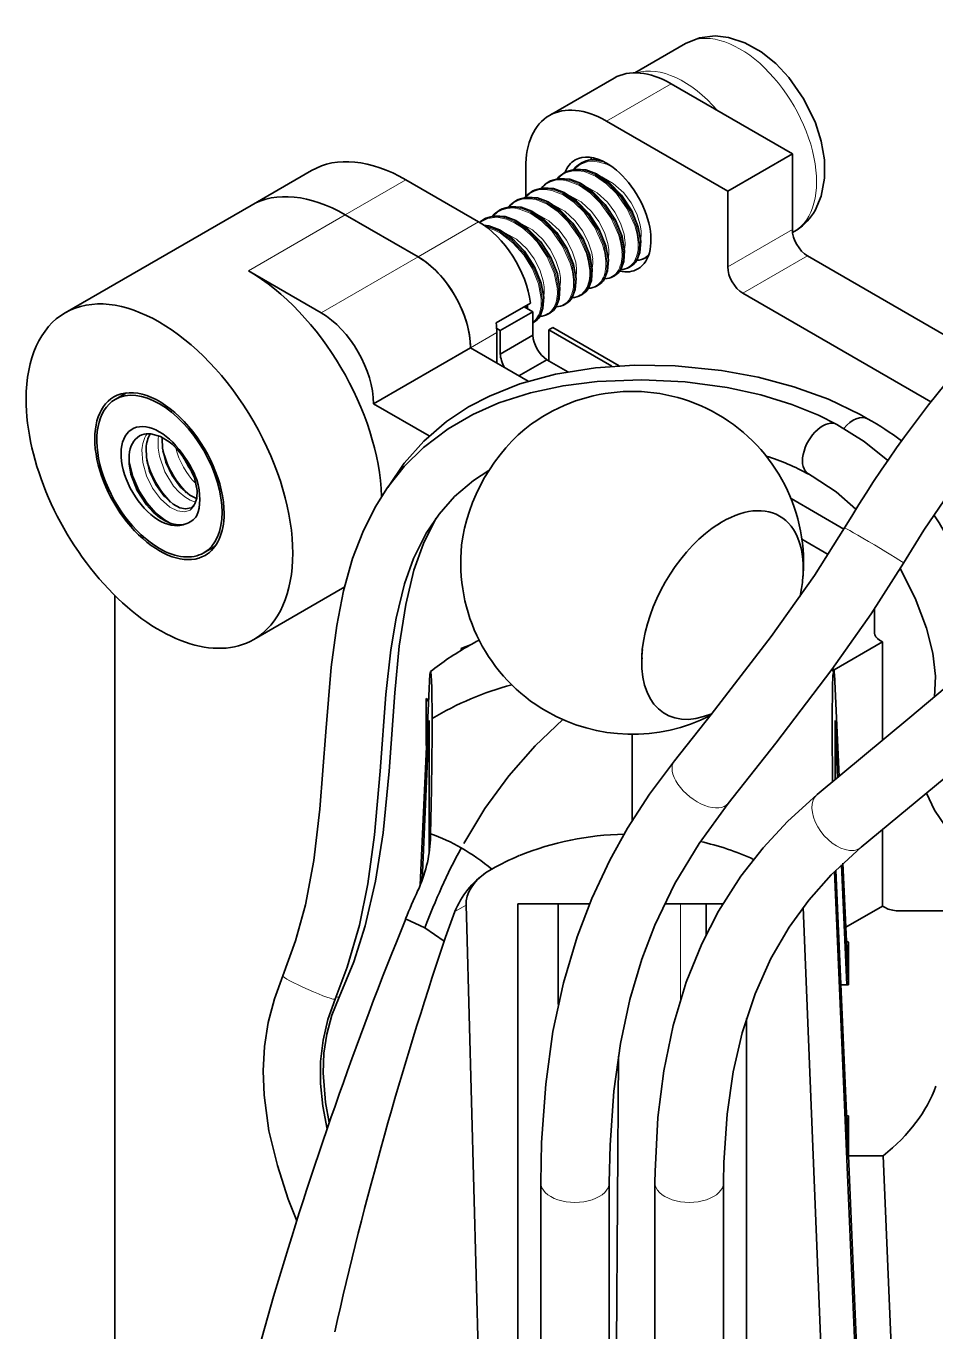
# Model space of a CAD drawing. Extents: x 370 to 946, y 143 to 764.
# Drawn here: x 697.12 to 713.04, y 655.75 to 678.6 of the extents above; entities that cross this region are included whole.
import ezdxf

# ---------------------------------------------------------------- set-up
doc = ezdxf.new("R2010")
doc.units = 0

msp = doc.modelspace()

# ---------------------------------------------------------------- linework, layer by layer
at = {"color": 7, "lineweight": 35, "ltscale": 0.025689}
msp.add_line((707.772, 677.781), (708.662, 678.295), dxfattribs=at)
at = {"color": 7, "lineweight": 35, "ltscale": 0.032659}
msp.add_line((707.41, 677.687), (706.279, 677.034), dxfattribs=at)
at = {"color": 7, "lineweight": 13, "ltscale": 0.032659}
msp.add_line((707.279, 676.935), (708.41, 677.588), dxfattribs=at)
at = {"color": 7, "lineweight": 35, "ltscale": 0.061238}
msp.add_line((708.41, 677.588), (710.531, 676.363), dxfattribs=at)
at = {"color": 7, "lineweight": 35, "ltscale": 0.061237}
msp.add_line((707.279, 676.935), (709.4, 675.71), dxfattribs=at)
at = {"color": 7, "lineweight": 35, "ltscale": 0.001445}
msp.add_line((707.026, 676.297), (706.987, 676.255), dxfattribs=at)
at = {"color": 7, "lineweight": 13, "ltscale": 0.001402}
msp.add_line((707.035, 676.296), (706.995, 676.256), dxfattribs=at)
at = {"color": 7, "lineweight": 35, "ltscale": 0.032661}
msp.add_line((709.4, 675.71), (710.531, 676.363), dxfattribs=at)
at = {"color": 7, "lineweight": 35, "ltscale": 0.03315}
for p, q in [((710.531, 676.363), (710.531, 675.037)), ((709.4, 675.71), (709.4, 674.384))]:
    msp.add_line(p, q, dxfattribs=at)
at = {"color": 7, "lineweight": 35, "ltscale": 0.030619}
msp.add_line((701.057, 675.459), (702.117, 676.071), dxfattribs=at)
at = {"color": 7, "lineweight": 35, "ltscale": 0.01265}
msp.add_line((705.865, 675.612), (705.865, 676.118), dxfattribs=at)
at = {"color": 7, "lineweight": 35, "ltscale": 0.000546216}
for p, q in [((706.822, 676.193), (706.841, 676.204)), ((707.68, 674.379), (707.699, 674.39))]:
    msp.add_line(p, q, dxfattribs=at)
at = {"color": 7, "lineweight": 13, "ltscale": 0.030619}
for p, q in [((702.707, 675.295), (703.768, 675.908)), ((703.98, 674.56), (705.04, 675.173))]:
    msp.add_line(p, q, dxfattribs=at)
at = {"color": 7, "lineweight": 35, "ltscale": 0.036742}
for p, q in [((705.04, 675.173), (703.768, 675.908)), ((702.707, 675.295), (703.98, 674.56)), ((703.98, 674.56), (702.707, 675.295))]:
    msp.add_line(p, q, dxfattribs=at)
at = {"color": 7, "lineweight": 35, "ltscale": 0.000547538}
for p, q in [((706.256, 675.866), (706.275, 675.877)), ((705.69, 675.54), (705.709, 675.55)), ((705.125, 675.213), (705.144, 675.224)), ((707.115, 674.052), (707.134, 674.063)), ((706.832, 673.889), (706.851, 673.9)), ((706.549, 673.726), (706.568, 673.737)), ((705.983, 673.399), (706.002, 673.41))]:
    msp.add_line(p, q, dxfattribs=at)
at = {"color": 7, "lineweight": 35, "ltscale": 0.0005483}
for p, q in [((706.539, 676.029), (706.558, 676.04)), ((705.973, 675.703), (705.992, 675.714)), ((705.408, 675.376), (705.427, 675.387)), ((707.397, 674.216), (707.416, 674.227)), ((706.266, 673.562), (706.285, 673.573))]:
    msp.add_line(p, q, dxfattribs=at)
at = {"color": 7, "lineweight": 35, "ltscale": 0.093897}
msp.add_line((701.057, 675.459), (697.804, 673.581), dxfattribs=at)
at = {"color": 7, "lineweight": 13, "ltscale": 0.04899}
msp.add_line((702.707, 675.295), (701.01, 674.315), dxfattribs=at)
at = {"color": 7, "lineweight": 13, "ltscale": 0.032661}
for p, q in [((709.4, 674.384), (710.531, 675.037)), ((709.666, 673.924), (710.797, 674.577))]:
    msp.add_line(p, q, dxfattribs=at)
at = {"color": 7, "lineweight": 35, "ltscale": 0.000793017}
msp.add_line((710.535, 674.988), (710.562, 675.004), dxfattribs=at)
at = {"color": 7, "lineweight": 13, "ltscale": 0.048989}
msp.add_line((703.98, 674.56), (702.283, 673.581), dxfattribs=at)
at = {"color": 7, "lineweight": 35, "ltscale": 0.00054698}
msp.add_line((707.963, 674.542), (707.982, 674.553), dxfattribs=at)
at = {"color": 7, "lineweight": 13, "ltscale": 0.000801983}
msp.add_line((707.982, 674.553), (708.009, 674.571), dxfattribs=at)
at = {"color": 7, "lineweight": 35, "ltscale": 0.000799475}
msp.add_line((708.009, 674.571), (707.982, 674.553), dxfattribs=at)
at = {"color": 7, "lineweight": 35, "ltscale": 0.082139}
msp.add_line((710.797, 674.577), (713.643, 672.934), dxfattribs=at)
at = {"color": 7, "lineweight": 35, "ltscale": 0.036743}
msp.add_line((702.283, 673.581), (701.01, 674.315), dxfattribs=at)
at = {"color": 7, "lineweight": 35, "ltscale": 0.094999}
msp.add_line((709.666, 673.924), (712.957, 672.024), dxfattribs=at)
at = {"color": 7, "lineweight": 35, "ltscale": 0.017351}
msp.add_line((705.949, 673.75), (705.348, 673.403), dxfattribs=at)
at = {"color": 7, "lineweight": 35, "ltscale": 0.016432}
for p, q in [((705.988, 673.597), (705.419, 673.269)), ((705.988, 673.189), (705.419, 672.86))]:
    msp.add_line(p, q, dxfattribs=at)
at = {"color": 7, "lineweight": 35, "ltscale": 0.004398}
msp.add_line((705.988, 673.597), (705.836, 673.685), dxfattribs=at)
at = {"color": 7, "lineweight": 13, "ltscale": 0.000595103}
msp.add_line((705.853, 673.67), (705.851, 673.694), dxfattribs=at)
at = {"color": 7, "lineweight": 13, "ltscale": 0.000768069}
msp.add_line((705.872, 673.674), (705.87, 673.705), dxfattribs=at)
at = {"color": 7, "lineweight": 13, "ltscale": 0.000271953}
msp.add_line((705.873, 673.663), (705.872, 673.674), dxfattribs=at)
at = {"color": 7, "lineweight": 13, "ltscale": 0.000812424}
msp.add_line((705.891, 673.683), (705.889, 673.716), dxfattribs=at)
at = {"color": 7, "lineweight": 13, "ltscale": 0.000765015}
msp.add_line((705.892, 673.653), (705.891, 673.683), dxfattribs=at)
at = {"color": 7, "lineweight": 13, "ltscale": 0.000343268}
msp.add_line((705.898, 673.721), (705.895, 673.708), dxfattribs=at)
at = {"color": 7, "lineweight": 35, "ltscale": 0.000680662}
msp.add_line((705.897, 673.692), (705.895, 673.719), dxfattribs=at)
at = {"color": 7, "lineweight": 35, "ltscale": 0.001099}
msp.add_line((705.897, 673.692), (705.898, 673.648), dxfattribs=at)
at = {"color": 7, "lineweight": 35, "ltscale": 0.010208}
for p, q in [((705.988, 673.597), (705.988, 673.189)), ((705.419, 673.269), (705.419, 672.86))]:
    msp.add_line(p, q, dxfattribs=at)
at = {"color": 7, "lineweight": 35, "ltscale": 0.002042}
msp.add_line((706.342, 673.323), (706.271, 673.282), dxfattribs=at)
at = {"color": 7, "lineweight": 35, "ltscale": 0.033433}
msp.add_line((706.342, 673.323), (707.5, 672.654), dxfattribs=at)
at = {"color": 7, "lineweight": 13, "ltscale": 0.013268}
msp.add_line((704.899, 672.968), (705.358, 673.234), dxfattribs=at)
at = {"color": 7, "lineweight": 35, "ltscale": 0.00181}
msp.add_line((705.419, 673.269), (705.357, 673.305), dxfattribs=at)
at = {"color": 7, "lineweight": 35, "ltscale": 0.013269}
msp.add_line((705.358, 672.703), (705.358, 673.234), dxfattribs=at)
at = {"color": 7, "lineweight": 35, "ltscale": 0.013544}
msp.add_line((706.271, 673.282), (706.271, 672.74), dxfattribs=at)
at = {"color": 7, "lineweight": 35, "ltscale": 0.031803}
msp.add_line((707.373, 672.646), (706.271, 673.282), dxfattribs=at)
at = {"color": 7, "lineweight": 35, "ltscale": 0.04899}
msp.add_line((704.899, 672.968), (703.202, 671.988), dxfattribs=at)
at = {"color": 7, "lineweight": 35, "ltscale": 0.029189}
msp.add_line((704.899, 672.968), (705.91, 672.385), dxfattribs=at)
at = {"color": 7, "lineweight": 35, "ltscale": 0.014102}
msp.add_line((706.236, 672.76), (705.747, 672.478), dxfattribs=at)
at = {"color": 7, "lineweight": 35, "ltscale": 0.010533}
msp.add_line((706.601, 672.55), (706.236, 672.76), dxfattribs=at)
at = {"color": 7, "lineweight": 35, "ltscale": 0.005728}
msp.add_line((698.878, 672.18), (698.679, 672.065), dxfattribs=at)
at = {"color": 7, "lineweight": 35, "ltscale": 0.028134}
msp.add_line((704.176, 671.426), (703.202, 671.988), dxfattribs=at)
at = {"color": 7, "lineweight": 35, "ltscale": 0.000548179}
msp.add_line((699.505, 671.402), (699.503, 671.38), dxfattribs=at)
at = {"color": 7, "lineweight": 35, "ltscale": 0.00050382}
msp.add_line((699.899, 671.047), (699.889, 671.029), dxfattribs=at)
at = {"color": 7, "lineweight": 35, "ltscale": 0.026706}
msp.add_line((711.434, 669.796), (710.509, 670.33), dxfattribs=at)
at = {"color": 7, "lineweight": 35, "ltscale": 0.005729}
msp.add_line((700.428, 669.495), (700.229, 669.381), dxfattribs=at)
at = {"color": 7, "lineweight": 35, "ltscale": 0.013304}
msp.add_line((710.699, 669.62), (711.159, 669.354), dxfattribs=at)
at = {"color": 7, "lineweight": 35, "ltscale": 0.044908}
msp.add_line((702.66, 668.763), (701.104, 667.865), dxfattribs=at)
at = {"color": 7, "lineweight": 35, "ltscale": 0.455643}
msp.add_line((698.676, 668.632), (698.676, 650.406), dxfattribs=at)
at = {"color": 7, "lineweight": 35, "ltscale": 0.010579}
msp.add_line((711.97, 667.978), (711.97, 668.401), dxfattribs=at)
at = {"color": 7, "lineweight": 35, "ltscale": 0.001546}
for p, q in [((712.111, 667.824), (712.058, 667.855)), ((712.165, 663.17), (712.111, 663.201))]:
    msp.add_line(p, q, dxfattribs=at)
at = {"color": 7, "lineweight": 35, "ltscale": 0.000861375}
msp.add_line((704.733, 667.675), (704.735, 667.71), dxfattribs=at)
at = {"color": 7, "lineweight": 35, "ltscale": 0.000837708}
msp.add_line((704.735, 667.676), (704.735, 667.71), dxfattribs=at)
at = {"color": 7, "lineweight": 35, "ltscale": 0.024494}
msp.add_line((712.111, 667.824), (711.263, 667.334), dxfattribs=at)
at = {"color": 7, "lineweight": 35, "ltscale": 0.043108}
msp.add_line((712.111, 667.824), (712.111, 666.1), dxfattribs=at)
at = {"color": 7, "lineweight": 35, "ltscale": 0.092337}
msp.add_line((704.186, 667.26), (704.02, 663.57), dxfattribs=at)
at = {"color": 7, "lineweight": 35, "ltscale": 0.001216}
msp.add_line((711.218, 667.333), (711.257, 667.303), dxfattribs=at)
at = {"color": 7, "lineweight": 35, "ltscale": 0.000877046}
msp.add_line((711.263, 667.334), (711.232, 667.352), dxfattribs=at)
at = {"color": 7, "lineweight": 35, "ltscale": 0.00114}
msp.add_line((711.263, 667.334), (711.263, 667.289), dxfattribs=at)
at = {"color": 7, "lineweight": 35, "ltscale": 0.044836}
msp.add_line((711.269, 667.26), (711.349, 665.469), dxfattribs=at)
at = {"color": 7, "lineweight": 35, "ltscale": 0.020413}
msp.add_line((704.12, 666.834), (704.12, 666.018), dxfattribs=at)
at = {"color": 7, "lineweight": 35, "ltscale": 0.001306}
msp.add_line((704.166, 666.808), (704.12, 666.834), dxfattribs=at)
at = {"color": 7, "lineweight": 35, "ltscale": 0.001737}
msp.add_line((704.12, 666.834), (704.164, 666.781), dxfattribs=at)
at = {"color": 7, "lineweight": 35, "ltscale": 0.06991}
msp.add_line((704.053, 663.654), (704.175, 666.448), dxfattribs=at)
at = {"color": 7, "lineweight": 35, "ltscale": 0.028867}
msp.add_line((704.175, 665.293), (704.175, 666.448), dxfattribs=at)
at = {"color": 7, "lineweight": 35, "ltscale": 0.025044}
msp.add_line((711.323, 665.447), (711.279, 666.448), dxfattribs=at)
at = {"color": 7, "lineweight": 35, "ltscale": 0.025929}
msp.add_line((711.279, 665.411), (711.279, 666.448), dxfattribs=at)
at = {"color": 7, "lineweight": 35, "ltscale": 0.000363201}
msp.add_line((704.12, 666.018), (704.13, 666.007), dxfattribs=at)
at = {"color": 7, "lineweight": 35, "ltscale": 0.037819}
msp.add_line((707.727, 666.207), (707.727, 664.694), dxfattribs=at)
at = {"color": 7, "lineweight": 35, "ltscale": 0.028868}
msp.add_line((704.175, 665.293), (704.175, 664.138), dxfattribs=at)
at = {"color": 7, "lineweight": 35, "ltscale": 0.012695}
msp.add_line((704.201, 664.465), (704.211, 664.973), dxfattribs=at)
at = {"color": 7, "lineweight": 35, "ltscale": 0.00269}
msp.add_line((704.199, 664.357), (704.201, 664.465), dxfattribs=at)
at = {"color": 7, "lineweight": 35, "ltscale": 0.033528}
msp.add_line((712.111, 664.542), (712.111, 663.201), dxfattribs=at)
at = {"color": 7, "lineweight": 35, "ltscale": 0.000199354}
msp.add_line((704.732, 664.212), (704.736, 664.219), dxfattribs=at)
at = {"color": 7, "lineweight": 35, "ltscale": 3.20798e-05}
msp.add_line((704.736, 664.219), (704.736, 664.22), dxfattribs=at)
at = {"color": 7, "lineweight": 35, "ltscale": 0.000244374}
msp.add_line((704.175, 664.129), (704.175, 664.138), dxfattribs=at)
at = {"color": 7, "lineweight": 35, "ltscale": 0.002695}
msp.add_line((705.179, 663.791), (705.272, 663.846), dxfattribs=at)
at = {"color": 7, "lineweight": 35, "ltscale": 0.351216}
msp.add_line((711.269, 663.805), (711.87, 649.769), dxfattribs=at)
at = {"color": 7, "lineweight": 35, "ltscale": 0.12649}
msp.add_line((711.515, 658.774), (711.293, 663.829), dxfattribs=at)
at = {"color": 7, "lineweight": 35, "ltscale": 0.052522}
msp.add_line((711.482, 661.824), (711.39, 663.923), dxfattribs=at)
at = {"color": 7, "lineweight": 35, "ltscale": 0.052723}
msp.add_line((711.417, 663.949), (711.512, 661.842), dxfattribs=at)
at = {"color": 7, "lineweight": 13, "ltscale": 0.005604}
msp.add_line((704.821, 663.216), (704.627, 663.104), dxfattribs=at)
at = {"color": 7, "lineweight": 35, "ltscale": 0.010007}
msp.add_line((704.821, 663.216), (704.832, 662.816), dxfattribs=at)
at = {"color": 7, "lineweight": 35, "ltscale": 0.345399}
msp.add_line((705.727, 649.426), (705.727, 663.242), dxfattribs=at)
at = {"color": 7, "lineweight": 35, "ltscale": 0.031357}
msp.add_line((706.982, 663.242), (705.727, 663.242), dxfattribs=at)
at = {"color": 7, "lineweight": 35, "ltscale": 0.044118}
msp.add_line((706.434, 661.478), (706.434, 663.242), dxfattribs=at)
msp.add_line((706.434, 661.478), (706.434, 663.242), dxfattribs=at)
at = {"color": 7, "lineweight": 35, "ltscale": 0.025514}
msp.add_line((708.296, 663.242), (709.316, 663.242), dxfattribs=at)
at = {"color": 7, "lineweight": 13, "ltscale": 0.042024}
msp.add_line((708.572, 663.242), (708.572, 661.561), dxfattribs=at)
at = {"color": 7, "lineweight": 35, "ltscale": 0.013647}
msp.add_line((709.02, 662.696), (709.02, 663.242), dxfattribs=at)
at = {"color": 7, "lineweight": 35, "ltscale": 0.344139}
msp.add_line((710.722, 663.181), (711.276, 649.426), dxfattribs=at)
at = {"color": 7, "lineweight": 35, "ltscale": 0.018579}
msp.add_line((712.111, 663.201), (711.468, 662.829), dxfattribs=at)
at = {"color": 7, "lineweight": 35, "ltscale": 0.03932}
msp.add_line((713.95, 663.119), (712.377, 663.119), dxfattribs=at)
at = {"color": 7, "lineweight": 35, "ltscale": 0.009303}
msp.add_line((703.763, 662.978), (704.101, 662.822), dxfattribs=at)
at = {"color": 7, "lineweight": 35, "ltscale": 0.010259}
msp.add_line((704.438, 662.589), (704.101, 662.822), dxfattribs=at)
at = {"color": 7, "lineweight": 35, "ltscale": 0.334861}
msp.add_line((704.832, 662.816), (705.199, 649.426), dxfattribs=at)
at = {"color": 7, "lineweight": 35, "ltscale": 0.000963922}
msp.add_line((711.479, 662.586), (711.512, 662.567), dxfattribs=at)
at = {"color": 7, "lineweight": 35, "ltscale": 0.001483}
msp.add_line((711.512, 662.507), (711.512, 662.567), dxfattribs=at)
at = {"color": 7, "lineweight": 35, "ltscale": 0.017084}
msp.add_line((711.512, 662.507), (711.512, 661.824), dxfattribs=at)
at = {"color": 7, "lineweight": 35, "ltscale": 0.003278}
msp.add_line((711.512, 661.824), (711.381, 661.824), dxfattribs=at)
at = {"color": 7, "lineweight": 35, "ltscale": 0.295248}
msp.add_line((709.727, 649.426), (709.727, 661.236), dxfattribs=at)
at = {"color": 7, "lineweight": 35, "ltscale": 0.126532}
msp.add_line((707.487, 660.575), (707.452, 655.514), dxfattribs=at)
at = {"color": 7, "lineweight": 35, "ltscale": 0.000761414}
msp.add_line((711.482, 659.529), (711.512, 659.529), dxfattribs=at)
at = {"color": 7, "lineweight": 35, "ltscale": 0.017433}
msp.add_line((711.512, 659.529), (711.512, 658.831), dxfattribs=at)
at = {"color": 7, "lineweight": 35, "ltscale": 0.015146}
msp.add_line((711.512, 658.831), (712.118, 658.831), dxfattribs=at)
at = {"color": 7, "lineweight": 35, "ltscale": 0.226738}
msp.add_line((711.512, 658.831), (711.9, 649.77), dxfattribs=at)
at = {"color": 7, "lineweight": 35, "ltscale": 0.226764}
msp.add_line((712.51, 649.769), (712.118, 658.831), dxfattribs=at)
at = {"color": 7, "lineweight": 35, "ltscale": 0.245966}
msp.add_line((706.127, 648.522), (706.127, 658.36), dxfattribs=at)
at = {"color": 7, "lineweight": 35, "ltscale": 0.245973}
msp.add_line((707.327, 648.522), (707.327, 658.361), dxfattribs=at)
at = {"color": 7, "lineweight": 35, "ltscale": 0.245967}
msp.add_line((708.127, 648.522), (708.127, 658.361), dxfattribs=at)
at = {"color": 7, "lineweight": 35, "ltscale": 0.245972}
msp.add_line((709.327, 648.522), (709.327, 658.361), dxfattribs=at)
at = {"color": 7, "lineweight": 35}
for points in [[(708.662, 678.295), (708.906, 678.394), (709.181, 678.427), (709.414, 678.401), (709.702, 678.307), (709.983, 678.149), (710.24, 677.943), (710.472, 677.697), (710.735, 677.321), (710.935, 676.908), (711.038, 676.585), (711.093, 676.259), (711.096, 675.936), (711.036, 675.62), (710.928, 675.373), (710.9, 675.327)], [(707.877, 674.835), (707.835, 675.077), (707.719, 675.367), (707.541, 675.64), (707.319, 675.869), (707.104, 676.012), (706.919, 676.081), (706.735, 676.096), (706.584, 676.054), (706.558, 676.04)], [(707.594, 674.672), (707.552, 674.914), (707.436, 675.203), (707.258, 675.477), (707.036, 675.706), (706.822, 675.848), (706.636, 675.918), (706.453, 675.932), (706.301, 675.891), (706.275, 675.877)], [(707.311, 674.509), (707.269, 674.751), (707.153, 675.04), (706.975, 675.314), (706.753, 675.542), (706.539, 675.685), (706.353, 675.755), (706.17, 675.769), (706.018, 675.727), (705.992, 675.714)], [(706.746, 674.182), (706.703, 674.424), (706.587, 674.713), (706.409, 674.987), (706.187, 675.216), (705.973, 675.359), (705.787, 675.428), (705.604, 675.442), (705.452, 675.401), (705.427, 675.387)], [(707.028, 674.345), (706.986, 674.587), (706.87, 674.877), (706.692, 675.151), (706.47, 675.379), (706.256, 675.522), (706.07, 675.591), (705.887, 675.606), (705.735, 675.564), (705.709, 675.55)], [(706.463, 674.019), (706.42, 674.261), (706.304, 674.55), (706.127, 674.824), (705.904, 675.052), (705.69, 675.195), (705.504, 675.265), (705.321, 675.279), (705.169, 675.238), (705.144, 675.224)], [(706.18, 673.856), (706.138, 674.098), (706.021, 674.387), (705.843, 674.661), (705.621, 674.89), (705.406, 675.033), (705.22, 675.102), (705.13, 675.116)], [(707.877, 674.835), (707.864, 674.639), (707.812, 674.504)], [(707.311, 674.509), (707.298, 674.313), (707.246, 674.177)], [(707.594, 674.672), (707.581, 674.476), (707.529, 674.34)], [(707.028, 674.345), (707.015, 674.149), (706.963, 674.014)], [(716.945, 674.303), (716.261, 673.758), (715.572, 673.136), (714.836, 672.384), (714.129, 671.568), (713.458, 670.696), (712.831, 669.775), (712.477, 669.203)], [(706.463, 674.019), (706.449, 673.823), (706.398, 673.687)], [(706.746, 674.182), (706.732, 673.986), (706.68, 673.85)], [(706.18, 673.856), (706.166, 673.66), (706.115, 673.524)], [(703.449, 670.527), (703.74, 670.953), (704.083, 671.337), (704.48, 671.678), (704.865, 671.933), (705.228, 672.124), (705.762, 672.337), (706.385, 672.507), (707.088, 672.62), (707.769, 672.665), (708.483, 672.652), (709.29, 672.57), (709.931, 672.453), (710.56, 672.286), (711.162, 672.069), (711.719, 671.801), (711.849, 671.726)], [(701.615, 661.978), (701.838, 662.59), (702.009, 663.222), (702.155, 663.999), (702.262, 664.898), (702.364, 666.248), (702.459, 667.382), (702.556, 668.112), (702.676, 668.714), (702.835, 669.28), (703.012, 669.743), (703.23, 670.179), (703.448, 670.525), (703.737, 670.89), (704.074, 671.223), (704.507, 671.553), (704.94, 671.804), (705.395, 672.004), (705.95, 672.182), (706.519, 672.305), (707.117, 672.38), (707.895, 672.41), (708.653, 672.373), (709.393, 672.273), (709.982, 672.144), (710.524, 671.978), (710.989, 671.791), (711.309, 671.629)], [(712.2, 670.995), (711.789, 671.328), (711.312, 671.628)], [(699.64, 671.311), (699.472, 671.418), (699.304, 671.465), (699.268, 671.466)], [(700.105, 670.33), (699.987, 670.39), (699.824, 670.532), (699.677, 670.733), (699.568, 670.968), (699.509, 671.21), (699.503, 671.38)], [(717.943, 671.305), (717.107, 670.453), (715.977, 669.397), (714.591, 668.18), (712.59, 666.497), (710.968, 665.152)], [(699.777, 669.87), (699.656, 669.894), (699.552, 669.939), (699.455, 670), (699.345, 670.092), (699.225, 670.223), (699.065, 670.472), (698.956, 670.757), (698.924, 670.935), (698.924, 671.089)], [(700.008, 670.171), (699.911, 670.149), (699.814, 670.169), (699.696, 670.231), (699.535, 670.375), (699.391, 670.575), (699.283, 670.808), (699.226, 671.049), (699.22, 671.217)], [(698.922, 670.971), (698.987, 670.719), (699.095, 670.473), (699.234, 670.255), (699.386, 670.083), (699.543, 669.957)], [(700.112, 670.471), (700.065, 670.691), (699.958, 670.924), (699.887, 671.032)], [(702.529, 661.573), (702.742, 662.134), (702.953, 662.864), (703.102, 663.591), (703.221, 664.449), (703.318, 665.562), (703.417, 666.903), (703.503, 667.685), (703.596, 668.239), (703.744, 668.837), (703.903, 669.282), (704.123, 669.727), (704.347, 670.059), (704.621, 670.368), (704.951, 670.644), (705.221, 670.819)], [(711.644, 670.143), (711.299, 670.448), (710.878, 670.723), (710.812, 670.761)], [(700.112, 670.471), (700.107, 670.337), (700.073, 670.24), (700.008, 670.171)], [(718.821, 670.486), (717.944, 669.593), (716.782, 668.506), (715.372, 667.269), (713.357, 665.574), (711.735, 664.229)], [(702.6, 661.607), (702.855, 662.226), (703.055, 662.854), (703.236, 663.635), (703.368, 664.479), (703.473, 665.56), (703.572, 666.934), (703.651, 667.747), (703.764, 668.475), (703.909, 669.077), (704.075, 669.546), (704.289, 669.981)], [(713.998, 667.675), (713.889, 668.183), (713.708, 668.727), (713.434, 669.331), (713.101, 669.908), (713.008, 670.047)], [(711.446, 669.816), (710.917, 668.985), (710.16, 667.919), (709.109, 666.551), (708.466, 665.74)], [(712.477, 669.203), (711.912, 668.314), (711.222, 667.338), (710.242, 666.051), (709.406, 664.993)], [(713.022, 666.856), (713.039, 667.221), (712.992, 667.625), (712.882, 668.064), (712.683, 668.586), (712.419, 669.105)], [(704.198, 667.303), (704.199, 667.303), (704.201, 667.303), (704.202, 667.301), (704.206, 667.29), (704.212, 667.242), (704.222, 667.033), (704.227, 666.483)], [(711.257, 667.303), (711.256, 667.303), (711.254, 667.303), (711.252, 667.301), (711.249, 667.29), (711.242, 667.242), (711.233, 667.033), (711.227, 666.483)], [(706.516, 666.464), (706.03, 666.003), (705.571, 665.479), (705.151, 664.905), (704.779, 664.297)], [(708.466, 665.74), (708.031, 665.156), (707.647, 664.563), (707.334, 664.003), (707.02, 663.335), (706.763, 662.661), (706.525, 661.86), (706.342, 661.004), (706.214, 660.087), (706.141, 659.063), (706.127, 658.361)], [(710.968, 665.152), (710.448, 664.681), (710.021, 664.222), (709.63, 663.722), (709.241, 663.114), (708.946, 662.541), (708.674, 661.869), (708.445, 661.11), (708.281, 660.319), (708.177, 659.503), (708.129, 658.555), (708.127, 658.361)], [(712.878, 665.177), (713.017, 664.88), (713.206, 664.605), (713.438, 664.371), (713.64, 664.229)], [(709.406, 664.993), (708.898, 664.296), (708.475, 663.593), (708.125, 662.866), (707.898, 662.273), (707.687, 661.563), (707.523, 660.797), (707.407, 659.962), (707.34, 659.016), (707.327, 658.361)], [(711.735, 664.229), (711.211, 663.746), (710.82, 663.306), (710.475, 662.832), (710.154, 662.281), (709.878, 661.665), (709.653, 660.983), (709.496, 660.3), (709.389, 659.561), (709.332, 658.714), (709.327, 658.361)], [(701.615, 661.978), (701.466, 661.577), (701.358, 661.164), (701.293, 660.742), (701.27, 660.317), (701.285, 659.892), (701.371, 659.268), (701.518, 658.661), (701.71, 658.074), (701.856, 657.694)], [(702.529, 661.573), (702.402, 661.218), (702.317, 660.854), (702.275, 660.48), (702.274, 660.094), (702.312, 659.699), (702.387, 659.298)], [(702.6, 661.607), (702.473, 661.29), (702.384, 660.961), (702.332, 660.625), (702.318, 660.282), (702.361, 659.761), (702.426, 659.412)], [(701.451, 656.368), (700.949, 654.583), (700.509, 652.813), (700.138, 651.095), (699.819, 649.326), (699.572, 647.588), (699.401, 645.884)]]:
    msp.add_lwpolyline(points, dxfattribs=at)
at = {"color": 7, "lineweight": 13}
for points in [[(707.833, 674.813), (707.814, 674.957), (707.775, 675.106), (707.643, 675.4), (707.453, 675.669), (707.279, 675.84), (707.088, 675.971), (706.889, 676.051), (706.777, 676.068), (706.67, 676.062), (706.581, 676.038), (706.502, 675.995), (706.429, 675.929)], [(707.852, 674.817), (707.801, 675.087), (707.687, 675.361), (707.522, 675.616), (707.315, 675.836), (707.079, 675.998), (706.957, 676.05), (706.835, 676.079), (706.678, 676.079), (706.539, 676.029)], [(707.871, 674.826), (707.821, 675.096), (707.707, 675.371), (707.541, 675.626), (707.334, 675.846), (707.099, 676.008), (706.976, 676.061), (706.854, 676.09), (706.697, 676.09), (706.558, 676.04)], [(707.405, 676.115), (707.277, 676.179), (707.149, 676.219), (707.042, 676.232), (706.941, 676.224), (706.816, 676.178), (706.712, 676.093)], [(707.55, 674.65), (707.531, 674.794), (707.492, 674.942), (707.36, 675.237), (707.17, 675.506), (706.996, 675.677), (706.805, 675.808), (706.606, 675.887), (706.494, 675.905), (706.387, 675.899), (706.298, 675.875), (706.219, 675.831), (706.147, 675.766)], [(707.569, 674.654), (707.518, 674.924), (707.404, 675.198), (707.239, 675.453), (707.032, 675.672), (706.797, 675.834), (706.674, 675.887), (706.552, 675.916), (706.395, 675.915), (706.256, 675.866)], [(707.588, 674.663), (707.538, 674.933), (707.424, 675.207), (707.259, 675.463), (707.052, 675.683), (706.816, 675.845), (706.693, 675.897), (706.572, 675.927), (706.414, 675.926), (706.275, 675.877)], [(707.196, 675.959), (707.398, 675.846), (707.579, 675.679), (707.709, 675.505), (707.808, 675.315), (707.87, 675.119), (707.885, 675.012)], [(707.267, 674.487), (707.248, 674.631), (707.209, 674.779), (707.077, 675.074), (706.887, 675.342), (706.714, 675.513), (706.522, 675.645), (706.323, 675.724), (706.211, 675.741), (706.104, 675.736), (706.016, 675.711), (705.936, 675.668), (705.864, 675.603)], [(707.286, 674.491), (707.236, 674.761), (707.121, 675.034), (706.956, 675.29), (706.749, 675.509), (706.514, 675.671), (706.391, 675.723), (706.269, 675.753), (706.112, 675.752), (705.973, 675.703)], [(707.305, 674.5), (707.255, 674.77), (707.141, 675.044), (706.976, 675.3), (706.769, 675.519), (706.533, 675.682), (706.411, 675.734), (706.289, 675.764), (706.132, 675.763), (705.992, 675.714)], [(706.63, 675.632), (706.833, 675.52), (707.014, 675.352), (707.143, 675.178), (707.242, 674.988), (707.304, 674.792), (707.32, 674.686)], [(706.913, 675.796), (707.116, 675.683), (707.296, 675.516), (707.426, 675.342), (707.525, 675.151), (707.587, 674.956), (707.602, 674.849)], [(706.701, 674.16), (706.682, 674.304), (706.643, 674.452), (706.511, 674.747), (706.321, 675.016), (706.148, 675.187), (705.956, 675.318), (705.758, 675.397), (705.645, 675.415), (705.538, 675.409), (705.45, 675.385), (705.37, 675.341), (705.298, 675.276)], [(706.721, 674.164), (706.67, 674.434), (706.556, 674.708), (706.39, 674.963), (706.183, 675.182), (705.948, 675.344), (705.826, 675.397), (705.704, 675.426), (705.547, 675.426), (705.408, 675.376)], [(706.74, 674.173), (706.689, 674.443), (706.576, 674.717), (706.41, 674.973), (706.203, 675.193), (705.968, 675.355), (705.845, 675.408), (705.723, 675.437), (705.566, 675.436), (705.427, 675.387)], [(706.984, 674.323), (706.965, 674.467), (706.926, 674.616), (706.794, 674.91), (706.604, 675.179), (706.431, 675.35), (706.239, 675.482), (706.04, 675.561), (705.928, 675.578), (705.821, 675.573), (705.733, 675.548), (705.653, 675.505), (705.581, 675.439)], [(707.003, 674.327), (706.953, 674.597), (706.839, 674.871), (706.673, 675.126), (706.466, 675.346), (706.231, 675.508), (706.108, 675.56), (705.987, 675.589), (705.83, 675.589), (705.69, 675.54)], [(707.023, 674.337), (706.972, 674.607), (706.858, 674.881), (706.693, 675.136), (706.486, 675.356), (706.25, 675.518), (706.128, 675.571), (706.006, 675.6), (705.849, 675.6), (705.709, 675.55)], [(706.347, 675.469), (706.55, 675.357), (706.731, 675.189), (706.86, 675.015), (706.96, 674.825), (707.021, 674.629), (707.037, 674.522)], [(706.419, 673.997), (706.364, 674.277), (706.242, 674.56), (706.065, 674.821), (705.943, 674.954), (705.809, 675.068), (705.671, 675.156), (705.53, 675.218), (705.358, 675.252), (705.199, 675.233), (705.063, 675.159)], [(706.438, 674.001), (706.387, 674.271), (706.273, 674.545), (706.107, 674.8), (705.901, 675.019), (705.665, 675.181), (705.543, 675.233), (705.421, 675.263), (705.264, 675.262), (705.125, 675.213)], [(706.457, 674.01), (706.407, 674.28), (706.293, 674.554), (706.127, 674.81), (705.92, 675.029), (705.685, 675.192), (705.562, 675.244), (705.44, 675.274), (705.283, 675.273), (705.144, 675.224)], [(706.064, 675.306), (706.267, 675.193), (706.448, 675.026), (706.578, 674.852), (706.677, 674.661), (706.739, 674.466), (706.754, 674.359)], [(706.174, 673.847), (706.122, 674.123), (706.003, 674.404), (705.831, 674.664), (705.661, 674.845), (705.472, 674.989), (705.271, 675.084), (705.134, 675.113)], [(706.155, 673.838), (706.105, 674.105), (705.993, 674.376), (705.83, 674.63), (705.628, 674.847), (705.398, 675.01), (705.278, 675.064), (705.158, 675.096)], [(706.136, 673.834), (706.089, 674.089), (705.984, 674.349), (705.832, 674.594), (705.641, 674.808), (705.423, 674.974), (705.307, 675.032), (705.192, 675.071)], [(705.499, 674.979), (705.701, 674.867), (705.882, 674.699), (706.012, 674.525), (706.111, 674.335), (706.173, 674.139), (706.188, 674.033)], [(705.782, 675.143), (705.984, 675.03), (706.165, 674.862), (706.295, 674.689), (706.394, 674.498), (706.456, 674.302), (706.471, 674.196)], [(699.43, 671.349), (699.432, 671.213), (699.454, 671.073), (699.55, 670.798), (699.703, 670.55), (699.797, 670.445), (699.899, 670.359), (699.993, 670.303), (700.088, 670.269)], [(699.148, 671.186), (699.161, 670.96), (699.226, 670.731), (699.332, 670.515), (699.472, 670.325), (699.638, 670.181), (699.771, 670.115), (699.899, 670.098), (699.993, 670.13), (700.064, 670.201), (700.107, 670.318), (700.114, 670.464)], [(700.114, 670.464), (700.095, 670.591), (700.055, 670.72), (699.928, 670.972), (699.889, 671.029)]]:
    msp.add_lwpolyline(points, dxfattribs=at)
at = {"color": 7, "lineweight": 35}
for centre, radius, start, end in [((707.037, 675.824), 0.427, 120.2348, 141.2202), ((707.068, 675.782), 0.48, 76.4763, 118.2665), ((706.471, 675.497), 0.427, 120.2348, 141.2202), ((706.754, 675.661), 0.427, 120.2348, 141.2202), ((706.188, 675.334), 0.427, 120.2348, 141.2202), ((705.905, 675.171), 0.427, 120.2348, 141.2202), ((705.335, 674.851), 0.419, 120.1131, 131.6927), ((705.622, 675.008), 0.427, 120.2348, 141.2202), ((710.06, 675.866), 0.999, 300.2171, 327.2879), ((707.54, 674.66), 0.314, 300.6018, 330.1465), ((707.81, 674.813), 0.311, 270.1219, 299.4702), ((707.257, 674.497), 0.314, 300.6018, 330.1465), ((707.527, 674.65), 0.311, 270.1219, 299.4702), ((706.691, 674.17), 0.314, 300.6018, 330.1465), ((706.962, 674.323), 0.311, 270.1219, 299.4702), ((706.974, 674.333), 0.314, 300.6018, 330.1465), ((707.244, 674.487), 0.311, 270.1219, 299.4702), ((706.408, 674.007), 0.314, 300.6018, 330.1465), ((706.679, 674.16), 0.311, 270.1219, 299.4702), ((706.113, 673.833), 0.311, 270.1219, 299.4702), ((706.125, 673.843), 0.314, 300.6018, 330.1465), ((706.396, 673.997), 0.311, 270.1219, 299.4702), ((705.843, 673.68), 0.314, 300.6018, 330.1465), ((707.727, 669.206), 3, 60.0035, 125.9062), ((707.727, 669.206), 3, 354.0915, 60.0035), ((709.585, 667.597), 4.709, 52.6286, 61.2893), ((699.265, 671.138), 0.328, 89.5271, 118.7839), ((699.732, 671.199), 0.511, 148.5191, 177.9859), ((698.839, 670.358), 1.246, 32.5626, 49.9278), ((701.137, 671.595), 1.677, 194.777, 223.9595), ((698.554, 670.076), 1.659, 20.5394, 35.8002), ((708.776, 666.993), 4.283, 61.5805, 72.3673), ((700.854, 671.432), 1.677, 194.777, 223.9595), ((701.108, 671.575), 1.334, 204.5379, 215.4473), ((699.977, 670.612), 0.786, 236.4574, 246.377), ((699.824, 670.21), 0.334, 283.1236, 328.0251), ((709.658, 669.114), 0.874, 116.3246, 127.1782), ((699.799, 670.208), 0.338, 266.232, 287.2401), ((707.727, 669.206), 3, 174.0915, 240), ((707.609, 662.963), 5.52, 117.6242, 119.9952), ((707.571, 663.026), 5.447, 119.98, 128.2609), ((708.773, 667.58), 0.874, 172.8271, 183.6838), ((704.298, 667.254), 0.112, 153.7774, 176.6884), ((711.157, 667.254), 0.112, 3.3116, 26.2226), ((707.033, 661.775), 5.481, 104.9426, 120.797), ((617.876, 666.661), 86.351, 358.87963, 359.88166), ((707.727, 669.206), 3, 240.0002, 297.1893), ((788.261, 666.607), 77.034, 180.09222, 180.91581), ((703.214, 661.6), 3.03, 59.8354, 70.9959), ((707.685, 659.322), 5.138, 91.0991, 112.0813), ((701.731, 664.504), 2.472, 335.4664, 356.6014), ((714.437, 658.963), 11.033, 151.5943, 159.5258), ((702.669, 660.69), 4.091, 50.488, 59.6413), ((707.868, 659.644), 4.803, 65.5964, 77.3495), ((707.481, 659.955), 4.475, 112.7186, 119.583), ((706.03, 662.542), 1.512, 124.2796, 158.1907), ((713.834, 658.904), 10.864, 155.1056, 157.9755), ((714.161, 659.324), 10.256, 158.3729, 161.439), ((770.53, 635.899), 72.048, 157.92348, 163.49481), ((769.991, 640.52), 69.167, 161.39371, 167.27967)]:
    msp.add_arc(centre, radius, start, end, dxfattribs=at)
at = {"color": 7, "lineweight": 13}
for centre, radius, start, end in [((707.064, 675.781), 0.478, 73.8155, 117.9028), ((707.336, 674.964), 0.551, 348.1309, 4.9951), ((707.053, 674.801), 0.551, 348.1309, 4.9951), ((707.259, 674.753), 0.576, 332.5506, 6.0182), ((706.487, 674.474), 0.551, 348.1309, 4.9951), ((706.77, 674.638), 0.551, 348.1309, 4.9951), ((706.976, 674.59), 0.576, 332.5506, 6.0182), ((707.52, 674.629), 0.286, 272.0565, 330.5336), ((707.527, 674.638), 0.3, 300.627, 330.1527), ((707.546, 674.648), 0.301, 300.6272, 330.1518), ((707.804, 674.789), 0.283, 271.8308, 320.4249), ((707.823, 674.785), 0.28, 300.043, 312.3311), ((706.204, 674.311), 0.551, 348.1309, 4.9951), ((707.237, 674.465), 0.286, 272.0565, 330.5336), ((707.244, 674.474), 0.3, 300.627, 330.1527), ((707.263, 674.485), 0.301, 300.6272, 330.1518), ((705.639, 673.984), 0.551, 348.1309, 4.9951), ((705.877, 673.95), 0.582, 332.5918, 5.9028), ((705.922, 674.148), 0.551, 348.1309, 4.9951), ((706.127, 674.1), 0.576, 332.5506, 6.0182), ((706.698, 674.159), 0.301, 300.6272, 330.1518), ((706.954, 674.302), 0.286, 272.0565, 330.5336), ((706.962, 674.311), 0.3, 300.627, 330.1527), ((706.981, 674.322), 0.301, 300.6272, 330.1518), ((705.845, 673.936), 0.576, 332.5506, 6.0182), ((706.389, 673.975), 0.286, 272.0565, 330.5336), ((706.396, 673.984), 0.3, 300.627, 330.1527), ((706.415, 673.995), 0.301, 300.6272, 330.1518), ((706.672, 674.139), 0.286, 272.0565, 330.5336), ((706.679, 674.148), 0.3, 300.627, 330.1527), ((706.106, 673.812), 0.286, 272.0565, 330.5336), ((706.113, 673.821), 0.3, 300.627, 330.1527), ((706.132, 673.832), 0.301, 300.6272, 330.1518), ((705.829, 673.659), 0.302, 301.8174, 330.1027), ((705.809, 673.661), 0.304, 306.1078, 329.8362), ((705.849, 673.669), 0.301, 300.6272, 330.1518), ((699.692, 671.168), 0.544, 146.8491, 178.1308), ((700.139, 671.302), 0.71, 169.5432, 176.2399), ((701.01, 671.522), 1.305, 193.5297, 225.2826), ((711.569, 664.445), 0.273, 261.8916, 307.4495)]:
    msp.add_arc(centre, radius, start, end, dxfattribs=at)
for centre, major_axis, ratio, start_param, end_param in [((709.612, 676.649), (0.95, -1.645), 0.57735, 6.283156, 9.424749), ((708.622, 676.078), (0.95, -1.645), 0.57735, 1.893239, 3.010961), ((707.379, 675.231), (0.558, -0.962), 0.596661, 2.488896, 3.140423), ((707.223, 675.162), (0.459, -0.782), 0.553258, 0.296156, 0.824533), ((707.24, 675.174), (0.46, -0.783), 0.5529, 0.295492, 0.820919), ((706.645, 674.828), (0.454, -0.773), 0.553018, 0.295116, 0.823806), ((706.657, 674.835), (0.459, -0.782), 0.553258, 0.296156, 0.824533), ((706.675, 674.847), (0.46, -0.783), 0.5529, 0.295492, 0.820919), ((706.94, 674.998), (0.459, -0.782), 0.553258, 0.296156, 0.824533), ((706.958, 675.011), (0.46, -0.783), 0.5529, 0.295492, 0.820919), ((706.362, 674.665), (0.454, -0.773), 0.553018, 0.295116, 0.823806), ((706.374, 674.672), (0.459, -0.782), 0.553258, 0.296156, 0.824533), ((706.392, 674.684), (0.46, -0.783), 0.5529, 0.295492, 0.820918), ((706.091, 674.509), (0.459, -0.782), 0.553258, 0.296156, 0.824533), ((706.109, 674.521), (0.46, -0.783), 0.5529, 0.295492, 0.820918), ((705.514, 674.175), (0.454, -0.773), 0.553018, 0.295116, 0.823806), ((705.526, 674.182), (0.459, -0.782), 0.553258, 0.296156, 0.824533), ((705.543, 674.194), (0.46, -0.783), 0.5529, 0.295492, 0.820919), ((705.809, 674.345), (0.459, -0.782), 0.553258, 0.296157, 0.824533), ((711.962, 669.51), (0.516, -0.307), 0.018643, 0.000091, 3.141683), ((708.936, 665.367), (0.47, -0.373), 0.537987, 3.141591, 6.283184), ((711.351, 664.69), (0.384, -0.461), 0.611676, 3.141593, 5.733517), ((702.072, 661.775), (0.457, -0.203), 0.076329, 3.143167, 6.284549), ((702.143, 661.81), (0.457, -0.203), 0.076329, 5.822423, 6.281956), ((706.727, 658.361), (0.6, 0), 0.57735, 3.141896, 6.283489), ((708.727, 658.361), (0.6, 0), 0.57735, 3.141816, 6.283409)]:
    msp.add_ellipse(centre, major_axis=major_axis, ratio=ratio, start_param=start_param, end_param=end_param, dxfattribs=at)
at = {"color": 7, "lineweight": 35}
for centre, major_axis, ratio, start_param, end_param in [((708.41, 675.955), (1, -1.732), 0.57735, 2.356194, 3.141593), ((707.279, 675.302), (1, -1.732), 0.57735, 3.141593, 3.926991), ((707.279, 675.302), (1, -1.732), 0.57735, 2.356194, 3.141593), ((703.768, 673.213), (1.65, -2.858), 0.57735, 2.356195, 3.141593), ((707.279, 675.302), (0.55, -0.953), 0.57735, 2.356194, 3.141593), ((707.279, 675.302), (0.55, -0.953), 0.57735, 3.141593, 3.571295), ((707.279, 675.302), (0.55, -0.953), 0.57735, 0, 2.356194), ((702.707, 672.601), (1.65, -2.858), 0.57735, 2.356194, 3.141593), ((702.707, 672.601), (1.65, -2.858), 0.57735, 2.356195, 3.141593), ((705.04, 674.111), (0.65, -1.126), 0.57735, 0.939858, 2.356195), ((717.639, 665.881), (-6.233, -10.848), 0.586107, 4.076258, 4.686251), ((710.797, 674.884), (0.188, -0.326), 0.57735, 3.926991, 5.497787), ((703.98, 673.499), (-0.65, 1.126), 0.57735, 3.926991, 5.497787), ((703.98, 673.499), (0.65, -1.126), 0.57735, 0.785398, 2.356195), ((701.01, 671.621), (-1.65, 2.858), 0.57735, 3.961245, 5.497787), ((707.279, 675.302), (0.55, -0.953), 0.57735, 5.799017, 6.283185), ((709.666, 674.231), (0.188, -0.326), 0.57735, 3.926991, 5.497787), ((699.454, 670.723), (-1.65, 2.858), 0.57735, 3.141593, 6.283185), ((699.454, 670.723), (-1.65, 2.858), 0.57735, 6.283185, 7.068583), ((702.283, 672.519), (-0.65, 1.126), 0.57735, 3.926991, 5.497787), ((704.439, 673.764), (0.65, -1.126), 0.57735, 0.785398, 0.939858), ((706.254, 673.056), (0.188, -0.326), 0.57735, 3.993806, 5.431213), ((705.684, 672.728), (0.188, -0.326), 0.57735, 3.993806, 4.693826), ((699.454, 670.723), (-0.8, 1.386), 0.57735, 3.926991, 6.283185), ((699.454, 670.723), (-0.775, 1.342), 0.57735, 3.141593, 6.283185), ((699.454, 670.723), (-1.65, 2.858), 0.57735, 0.785398, 3.141593), ((699.454, 670.723), (-0.8, 1.386), 0.57735, 0, 3.141593), ((699.454, 670.723), (-0.775, 1.342), 0.57735, 6.283185, 8.63938), ((711.597, 671.294), (-0.25, -0.433), 0.57735, 3.134012, 4.41791), ((699.454, 670.723), (-0.475, 0.823), 0.57735, 4.773122, 9.13938), ((706.146, 670.119), (-1, -1.732), 0.57735, 4.053362, 5.371347), ((711.062, 671.194), (-0.25, -0.433), 0.57735, 3.141589, 6.283187), ((699.527, 670.673), (0.419, -0.753), 0.581646, 3.141419, 3.845376), ((699.454, 670.723), (-0.5, 0.866), 0.57735, 3.534289, 4.319693), ((709.308, 668.293), (-1, -1.732), 0.57735, 2.229754, 4.053362), ((699.454, 670.723), (-0.8, 1.386), 0.57735, 3.141593, 3.926991), ((699.454, 670.723), (-0.475, 0.823), 0.57735, 2.856194, 3.080859), ((709.308, 668.293), (-1, -1.732), 0.57735, 4.053362, 5.371347), ((699.454, 670.723), (-0.775, 1.342), 0.57735, 2.356194, 3.141593), ((701.01, 671.621), (-1.65, 2.858), 0.57735, 3.141593, 3.161726), ((709.308, 668.293), (-1, -1.732), 0.57735, 2.07263, 2.229754), ((712.27, 667.978), (-0.3, 0), 0.57735, 0, 0.785398), ((707.727, 665.293), (-5.145, 0), 0.57735, 5.291505, 5.333107), ((709.308, 668.293), (-1, -1.732), 0.57735, 5.371347, 6.935509), ((706.235, 663.251), (1.414, 0.033), 0.591397, 2.400435, 3.144176), ((712.377, 663.292), (-0.3, 0), 0.57735, 0.785398, 1.570796), ((707.724, 660.67), (5.427, -0.001), 0.57721, 5.656126, 6.084101)]:
    msp.add_ellipse(centre, major_axis=major_axis, ratio=ratio, start_param=start_param, end_param=end_param, dxfattribs=at)

doc.saveas('drawing.dxf')
